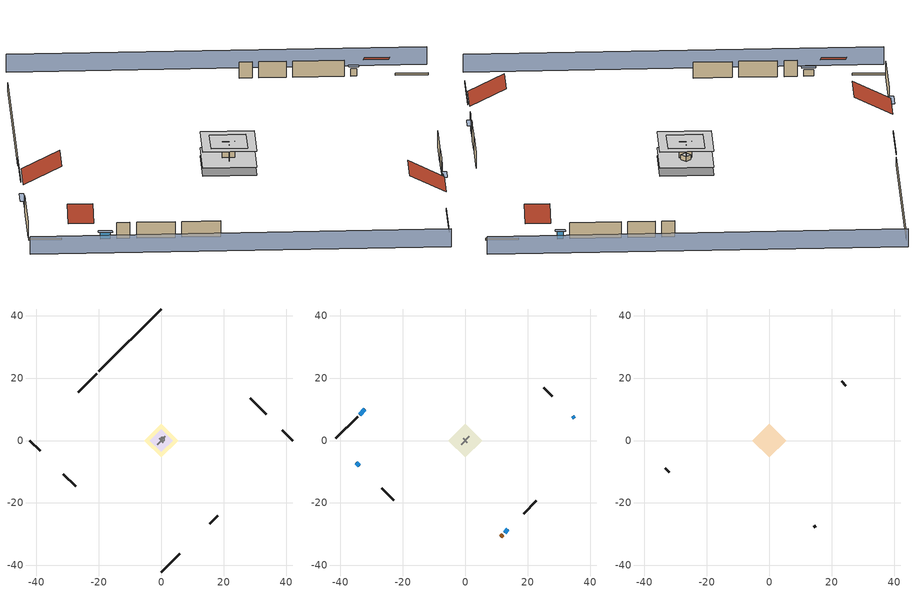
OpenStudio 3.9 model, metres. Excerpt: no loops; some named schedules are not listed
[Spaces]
garage 1
 floor foundation (Slab1 construction): -3.66,0 0,3.66 3.66,0 0,-3.66 z0
 wall outside (Wall1 construction): 33.72,8.42 28.54,13.59 z0.3:2.74
 wall outside (Wall2 construction): 15.48,-26.66 18.06,-24.07 z0.3:2.74
 wall outside (Wall12 construction): -31.34,-10.8 -27.46,-14.68 z0.3:2.74
 wall to conditioned space 1 (Wall5 construction Reversed): 1.29,1.29 -1.29,-1.29 z0.3:2.74
 wall to conditioned space 1 (Wall6 construction Reversed): -0.65,0.65 0.65,-0.65 z0.3:2.74
crawlspace - vented 1
 floor foundation (Slab2 construction): -5.43,0 0,5.43 5.43,0 0,-5.43 z-0.91
 wall outside (RimJoist1 construction): -20.68,21.46 -26.61,15.53 z0.3:0.61
 wall outside (RimJoist2 construction): 42.14,0 38.84,3.3 z0.3:0.61
 wall outside (RimJoist3 construction): 0,-42.14 5.93,-36.21 z0.3:0.61
 wall outside (RimJoist4 construction): -42.14,0 -38.84,-3.3 z0.3:0.61
 wall foundation (FoundationWall1 construction): 0,42.14 -20.02,22.11 z-0.91:0.3
furnace airloop ret air space
 floor adiabatic (AdiabaticConst): 0,0 0,1 1,1 1,0 z0
 wall adiabatic (AdiabaticConst): 0,1 0,0 1,0 1,1 0,1 z0:1
 ceiling adiabatic (AdiabaticConst): 1,0 1,1 0,1 0,0 z1
conditioned space 1
 floor to crawlspace - vented 1 (Floor2 construction): -5.43,0 0,5.43 5.43,0 0,-5.43 z0.3
 wall outside (Wall3 construction): -34.49,7.65 -41.48,0.66 z0.3:2.74
 wall outside (Wall4 construction): 27.89,14.25 25.18,16.96 z0.3:2.74
 wall outside (Wall7 construction): 18.72,-23.42 22.82,-19.31 z0.3:2.74
 wall outside (Wall8 construction): -26.8,-15.33 -22.92,-19.22 z0.3:2.74
 wall outside (AdiabaticWallConstruction): -32.2,9.93 -33.83,8.3 / 12.6,-29.54 13.68,-28.46 z0.3:1.34; 34.97,7.17 34.37,7.76 z0.3:1.4; -34.97,-7.17 -33.97,-8.16 z0.3:1.25
 wall outside (AdiabaticWallConstruction 1): 11.3,-30.84 11.95,-30.19 z0.3:2.34
 window (WindowConstruction): -32.2,9.93 -33.83,8.3 z0.3:1.34
 window (WindowConstruction 1): 34.97,7.17 34.37,7.76 z0.3:1.4
 window (WindowConstruction 2): 12.6,-29.53 13.68,-28.46 z0.3:1.34
 window (WindowConstruction 3): -34.97,-7.17 -33.97,-8.16 z0.3:1.25
 door (Door): 11.3,-30.84 11.94,-30.19 z0.3:2.34
attic - vented 1
 floor to garage 1 (Floor1 construction): -3.66,0 0,3.66 3.66,0 0,-3.66 z2.74
 floor to conditioned space 1 (Floor3 construction Reversed): -5.43,0 0,5.43 5.43,0 0,-5.43 z2.74
 wall outside (Wall9 construction): 24.52,17.61 23.2,18.93 z0.3:2.74
 wall outside (Wall10 construction): -33.32,-8.82 -32,-10.14 z0.3:2.74
 wall outside (Wall11 construction): 14.34,-27.8 14.82,-27.32 z0.3:2.74
 roof outside (Roof1 construction): -31.55,10.59,2.74 -27.72,6.76,5.45 -23.43,11.04,5.45 -27.26,14.87,2.74
 roof outside (Roof2 construction): 35.62,6.51,2.74 33.34,4.22,4.36 35.89,1.67,4.36 38.18,3.95,2.74
 roof outside (Roof3 construction): -35.62,-6.51,2.74 -33.34,-4.22,4.36 -35.89,-1.67,4.36 -38.18,-3.95,2.74
 roof outside (Roof4 construction): 10.64,-31.49,2.74 7.01,-27.87,5.31 2.95,-31.92,5.31 6.58,-35.55,2.74
shading: -45.37,-3.23 -3.23,-45.37 / 45.37,3.23 3.23,45.37 z0:2.74; -34.05,8.09 -31.99,10.15 -32.42,10.58 -34.48,8.52 z1.65; 34.16,7.98 35.18,6.95 35.61,7.39 34.59,8.41 z1.71; 13.89,-28.24 12.39,-29.75 12.82,-30.18 14.33,-28.67 z1.65; -33.76,-8.38 -35.18,-6.95 -35.61,-7.39 -34.19,-8.81 z1.55
[Site]
Portland Intl Arpt_OR: Latitude {deg}=45.59; Longitude {deg}=-122.6; Time Zone {hr}=-8; Elevation {m}=33; Terrain=Suburbs; Keep Site Location Information=Yes
[Site:GroundTemperature:Shallow]
10.2558, 8.96328, 8.85977, 9.47314, 11.9355, 14.3863, 16.5111, 17.8571, 17.9714, 16.8767, 14.8061, 12.4304
[Site:WaterMainsTemperature]
Calculation Method=Schedule; Temperature Schedule=mains temperature schedule
[Building]
Building 1
[Material] Roughness=Rough
Name | Thickness {m} | Conductivity {W/m-K} | Density {kg/m3} | Specific Heat {J/kg-K} | Thermal Absorptance | Solar Absorptance | Visible Absorptance
asphalt or fiberglass shingles | 0.00635 | 0.162714 | 1121.4 | 1465.45 | 0.9 | 0.85 | 0.85
roof rigid ins | 0.00281632 | 0.029427 | 32.04 | 1214.23 | 0.9 | 0.7 | 0.7
osb sheathing 0.5 in. | 0.0127 | 0.115458 | 512.64 | 1214.23 | 0.9 | 0.6 | 0.6
wood siding | 0.0254 | 0.102417 | 544.68 | 1172.36 | 0.9 | 0.85 | 0.85
osb sheathing 0.5 in. 1 | 0.0127 | 0.115458 | 512.64 | 1214.23 | 0.9 | 0.7 | 0.7
wall stud and cavity | 0.1397 | 0.727959 | 139.0536 | 1170.24 | 0.9 | 0.6 | 0.6
wall stud and cavity 1 | 0.1397 | 0.117713 | 139.0536 | 1170.24 | 0.9 | 0.7 | 0.7
gypsum board | 0.0127 | 0.160291 | 801 | 837.4 | 0.9 | 0.6 | 0.6
osb sheathing 0.5 in. 2; osb sheathing 0.5 in. 3 | 0.0127 | 0.115458 | 512.64 | 1214.23
wall stud and cavity 2 | 0.1397 | 0.103501 | 139.0536 | 1170.24 | 0.9 | 0.7 | 0.7
rim joist stud and cavity | 0.0508 | 0.178688 | 50.32683 | 1063.81 | 0.9 | 0.6 | 0.6
ceiling stud and cavity | 0.1397 | 1.39189 | 65.682 | 1177.47 | 0.9 | 0.7 | 0.7
floor stud and cavity | 0.1397 | 0.923637 | 92.3553 | 1139.71 | 0.9 | 0.7 | 0.7
osb sheathing 0.75 in. | 0.01905 | 0.115458 | 512.64 | 1214.23 | 0.9 | 0.7 | 0.7
floor covering | 0.0127 | 0.0433444 | 54.468 | 1339.84 | 0.9 | 0.6 | 0.6
ceiling loosefill ins | 0.254 | 0.0480833 | 16.02 | 1046.75 | 0.9 | 0.7 | 0.7
ceiling stud and cavity 1 | 0.1397 | 0.104117 | 65.682 | 1177.47 | 0.9 | 0.7 | 0.7
concrete 4.0 in. | 0.1016 | 1.803125 | 2242.8 | 837.4 | 0.9 | 0.7 | 0.7
concrete 8.0 in. | 0.2032 | 1.803125 | 2242.8 | 837.4 | 0.9 | 0.7 | 0.7
soil 0.5 in. | 0.0127 | 1.3848 | 1842.3 | 418.7 | 0.9 | 0.7 | 0.7
wood siding 1; wood siding 2 | 0.0254 | 0.102417 | 544.68 | 1172.36
wall rigid ins | 0.512978 | 0.029427 | 32.04 | 1214.23 | 0.9 | 0.7 | 0.7
wall stud and cavity 3 | 0.0889 | 0.380278 | 52.3479 | 1209.89 | 0.9 | 0.7 | 0.7
door material | 0.04445 | 0.0612267 | 512.64 | 1214.23 | 0.9 | 0.7 | 0.7
wall stud and cavity 4 | 0.0889 | 0.391764 | 83.0341 | 1211.67 | 0.9 | 0.7 | 0.7
furniture material conditioned space 1; furniture material garage 1 | 0.1524 | 0.115458 | 640.8 | 1214.23 | 0.9 | 0.6 | 0.6
[Construction]
Roof1 construction; Roof2 construction; Roof3 construction; Roof4 construction: asphalt or fiberglass shingles, roof rigid ins, osb sheathing 0.5 in.
Wall1 construction; Wall2 construction: wood siding, osb sheathing 0.5 in. 1, wall stud and cavity
Wall3 construction; Wall4 construction: wood siding, osb sheathing 0.5 in. 1, wall stud and cavity 1, gypsum board
Wall5 construction Reversed: gypsum board, wall stud and cavity 2, osb sheathing 0.5 in. 2
Wall6 construction Reversed: gypsum board, wall stud and cavity 2, osb sheathing 0.5 in. 3
Wall7 construction; Wall8 construction: wood siding, osb sheathing 0.5 in. 2, wall stud and cavity 1, gypsum board
Wall9 construction; Wall10 construction; Wall11 construction; Wall12 construction: wood siding, osb sheathing 0.5 in. 2, wall stud and cavity
RimJoist1 construction; RimJoist2 construction; RimJoist3 construction; RimJoist4 construction: wood siding, rim joist stud and cavity
Floor1 construction: ceiling stud and cavity
Floor2 construction: floor stud and cavity, osb sheathing 0.75 in., floor covering
Floor3 construction Reversed: gypsum board, ceiling stud and cavity 1, ceiling loosefill ins
Slab1 construction: concrete 4.0 in.
FoundationWall1 construction: concrete 8.0 in.
Slab2 construction: soil 0.5 in.
WindowConstruction; WindowConstruction 1; WindowConstruction 2; WindowConstruction 3: WindowMaterial
AdiabaticWallConstruction: wood siding 1, wall rigid ins, wall stud and cavity 3, gypsum board
Door: door material
AdiabaticWallConstruction 1: wood siding 2, wall rigid ins, wall stud and cavity 3, gypsum board
PartitionWallConstruction: gypsum board, wall stud and cavity 4, gypsum board
furniture construction conditioned space 1: furniture material conditioned space 1
furniture construction garage 1: furniture material garage 1
AdiabaticConst: Adiabatic
[WindowMaterial:SimpleGlazingSystem]
WindowMaterial: U-Factor {W/m2-K}=2.15764; Solar Heat Gain Coefficient=0.44
[Material:NoMass]
Adiabatic: Roughness=Rough; Thermal Resistance {m2-K/W}=176.1
[ThermalZone] Multiplier=1; Use Ideal Air Loads=No
Name | Volume {m3} | Thermostat
conditioned space | 143.623 | conditioned space temperature setpoint
attic - vented | 59.0888
garage | 65.242
crawlspace - vented | 71.8115
furnace airloop ret air zone | 1
[Sizing:Zone] Zone Cooling Design Supply Air Temperature Input Method=SupplyAirTemperature; Zone Cooling Design Supply Air Temperature {C}=14; Zone Cooling Design Supply Air Temperature Difference {deltaC}=11.11; Zone Heating Design Supply Air Temperature Input Method=SupplyAirTemperature; Zone Heating Design Supply Air Temperature {C}=40; Zone Heating Design Supply Air Temperature Difference {deltaC}=11.11; Zone Cooling Design Supply Air Humidity Ratio {kg-H2O/kg-air}=0.0085; Zone Heating Design Supply Air Humidity Ratio {kg-H2O/kg-air}=0.008; Cooling Design Air Flow Method=DesignDay; Heating Design Air Flow Method=DesignDay; Account for Dedicated Outdoor Air System=No; Dedicated Outdoor Air System Control Strategy=NeutralSupplyAir; Dedicated Outdoor Air Low Setpoint Temperature for Design {C}=autosize; Dedicated Outdoor Air High Setpoint Temperature for Design {C}=autosize; Zone Load Sizing Method=Sensible Load Only No Latent Load; Zone Latent Cooling Design Supply Air Humidity Ratio Input Method=HumidityRatioDifference; Zone Cooling Design Supply Air Humidity Ratio Difference {kgWater/kgDryAir}=0.005; Zone Latent Heating Design Supply Air Humidity Ratio Input Method=HumidityRatioDifference; Zone Humidification Design Supply Air Humidity Ratio Difference {kgWater/kgDryAir}=0.005; Sizing Option=Coincident
attic - vented; garage; crawlspace - vented; furnace airloop ret air zone
[Space]
Name | Thermal Zone | Volume {m3}
conditioned space 1 | conditioned space | 143.623
attic - vented 1 | attic - vented | 59.0888
garage 1 | garage | 65.242
crawlspace - vented 1 | crawlspace - vented | 71.8115
furnace airloop ret air space | furnace airloop ret air zone
[ThermostatSetpoint:DualSetpoint]
conditioned space temperature setpoint: Heating Setpoint Temperature Schedule=heating setpoint; Cooling Setpoint Temperature Schedule=cooling setpoint; Temperature Difference Between Cutout And Setpoint {deltaC}=0
[Foundation:Kiva] Wall Depth Below Slab {m}=0.2032
Name | Initial Indoor Air Temperature {C} | Wall Height Above Grade {m}
Foundation Kiva 1 | 13.4258 | 0.1016
Foundation Kiva 2 | 7.86103 | 0.3048
[Foundation:Kiva:Settings]
Soil Conductivity {W/m-K}=1.3848; Soil Density {kg/m3}=1842.3; Soil Specific Heat {J/kg-K}=418.7; Ground Solar Absorptivity=0.9; Ground Thermal Absorptivity=0.9; Ground Surface Roughness {m}=0.03; Far-Field Width {m}=40; Deep-Ground Boundary Condition=ZeroFlux; Deep-Ground Depth {m}=40; Minimum Cell Dimension {m}=0.2; Maximum Cell Growth Coefficient=3; Simulation Timestep=Timestep
[SurfaceProperty:ExposedFoundationPerimeter] Exposed Perimeter Calculation Method=TotalExposedPerimeter
Name | Total Exposed Perimeter {m}
Slab1 | 16.4592
Slab2 | 28.31592
[SurfaceProperty:IncidentSolarMultiplier] Incident Solar Multiplier=1; Incident Solar Multiplier Schedule=trans schedule winter=0.85 summer=0.7
Window1; Window2; Window3; Window4
[InternalMass:Definition] Design Level Calculation Method=SurfaceArea
Name | Construction | Surface Area {m2}
partition wall mass | PartitionWallConstruction | 58.90053
furniture mass conditioned space 1 | furniture construction conditioned space 1 | 23.56021
furniture mass garage 1 | furniture construction garage 1 | 2.67561
[InternalMass] Multiplier=1
Name | Internal Mass Definition | Space or SpaceType
partition wall mass | partition wall mass | conditioned space 1
furniture mass conditioned space 1 | furniture mass conditioned space 1 | conditioned space 1
furniture mass garage 1 | furniture mass garage 1 | garage 1
[EnergyManagementSystem:Sensor]
Name | Output Variable or Output Meter Index Key | Output Variable or Output Meter
water_heater_amb_temp | garage | Zone Mean Air Temperature
water_heater_amb_rh | garage | Zone Air Relative Humidity
water_heater_T_set | water heater setpoint | Schedule Value
out_pb_s |  | Site Outdoor Air Barometric Pressure
out_wt_s |  | Site Outdoor Air Humidity Ratio
site_vw_s |  | Site Wind Speed
cool_season | cooling season schedule | Schedule Value
furnace_airloop_AH_MFR_s | Node 14 | System Node Mass Flow Rate
furnace_airloop_AH_VFR_s | Node 14 | System Node Current Density Volume Flow Rate
furnace_airloop_AH_Tout_s | Node 14 | System Node Temperature
furnace_airloop_AH_Wout_s | Node 14 | System Node Humidity Ratio
furnace_airloop_RA_T_s | Node 17 | System Node Temperature
furnace_airloop_Ra_W_s | Node 17 | System Node Humidity Ratio
furnace_airloop_0_DZ_T_s | crawlspace - vented | Zone Air Temperature
furnace_airloop_0_DZ_W_s | crawlspace - vented | Zone Mean Air Humidity Ratio
natural_vent_s | natural vent schedule | Schedule Value
htg_sp_s; htg_sp_s_1 | heating setpoint | Schedule Value
clg_sp_s; clg_sp_s_1 | cooling setpoint | Schedule Value
htg_load_cond |  | Heating:EnergyTransfer:Zone:CONDITIONED SPACE
clg_load_cond |  | Cooling:EnergyTransfer:Zone:CONDITIONED SPACE
htg_load_duct |  | Heating:EnergyTransfer:Zone:FURNACE AIRLOOP RET AIR ZONE
clg_load_duct |  | Cooling:EnergyTransfer:Zone:FURNACE AIRLOOP RET AIR ZONE
s_conv | Floor2 | Surface Inside Face Convection Heat Gain Energy
s_ig | Floor2 | Surface Inside Face Internal Gains Radiation Heat Gain Energy
s_sol | Floor2 | Surface Inside Face Solar Radiation Heat Gain Energy
s_lgt | Floor2 | Surface Inside Face Lights Radiation Heat Gain Energy
s_surf | Floor2 | Surface Inside Face Net Surface Thermal Radiation Heat Gain Energy
s_conv_1 | Floor3 | Surface Inside Face Convection Heat Gain Energy
s_ig_1 | Floor3 | Surface Inside Face Internal Gains Radiation Heat Gain Energy
s_sol_1 | Floor3 | Surface Inside Face Solar Radiation Heat Gain Energy
s_lgt_1 | Floor3 | Surface Inside Face Lights Radiation Heat Gain Energy
s_surf_1 | Floor3 | Surface Inside Face Net Surface Thermal Radiation Heat Gain Energy
ss_sol | Door1 | Surface Inside Face Solar Radiation Heat Gain Energy
ss_lgt | Door1 | Surface Inside Face Lights Radiation Heat Gain Energy
ss_conv | Door1 | Surface Inside Face Convection Heat Gain Energy
ss_ig | Door1 | Surface Inside Face Internal Gains Radiation Heat Gain Energy
ss_surf | Door1 | Surface Inside Face Net Surface Thermal Radiation Heat Gain Energy
ss_conv_1 | Window1 | Surface Inside Face Convection Heat Gain Energy
ss_ig_1 | Window1 | Surface Inside Face Internal Gains Radiation Heat Gain Energy
ss_surf_1 | Window1 | Surface Inside Face Net Surface Thermal Radiation Heat Gain Energy
ss_trans_in | Window1 | Surface Window Transmitted Solar Radiation Rate
ss_back_out | Window1 | Surface Window Shortwave from Zone Back Out Window Heat Transfer Rate
ss_trans_out | Window1 | Surface Inside Face Initial Transmitted Diffuse Transmitted Out Window Solar Radiation Rate
ss_conv_2 | Window2 | Surface Inside Face Convection Heat Gain Energy
ss_ig_2 | Window2 | Surface Inside Face Internal Gains Radiation Heat Gain Energy
ss_surf_2 | Window2 | Surface Inside Face Net Surface Thermal Radiation Heat Gain Energy
ss_trans_in_1 | Window2 | Surface Window Transmitted Solar Radiation Rate
ss_back_out_1 | Window2 | Surface Window Shortwave from Zone Back Out Window Heat Transfer Rate
ss_trans_out_1 | Window2 | Surface Inside Face Initial Transmitted Diffuse Transmitted Out Window Solar Radiation Rate
ss_conv_3 | Window3 | Surface Inside Face Convection Heat Gain Energy
ss_ig_3 | Window3 | Surface Inside Face Internal Gains Radiation Heat Gain Energy
ss_surf_3 | Window3 | Surface Inside Face Net Surface Thermal Radiation Heat Gain Energy
ss_trans_in_2 | Window3 | Surface Window Transmitted Solar Radiation Rate
ss_back_out_2 | Window3 | Surface Window Shortwave from Zone Back Out Window Heat Transfer Rate
ss_trans_out_2 | Window3 | Surface Inside Face Initial Transmitted Diffuse Transmitted Out Window Solar Radiation Rate
ss_conv_4 | Window4 | Surface Inside Face Convection Heat Gain Energy
ss_ig_4 | Window4 | Surface Inside Face Internal Gains Radiation Heat Gain Energy
ss_surf_4 | Window4 | Surface Inside Face Net Surface Thermal Radiation Heat Gain Energy
ss_trans_in_3 | Window4 | Surface Window Transmitted Solar Radiation Rate
ss_back_out_3 | Window4 | Surface Window Shortwave from Zone Back Out Window Heat Transfer Rate
ss_trans_out_3 | Window4 | Surface Inside Face Initial Transmitted Diffuse Transmitted Out Window Solar Radiation Rate
s_conv_2 | Wall3 | Surface Inside Face Convection Heat Gain Energy
s_ig_2 | Wall3 | Surface Inside Face Internal Gains Radiation Heat Gain Energy
s_sol_2 | Wall3 | Surface Inside Face Solar Radiation Heat Gain Energy
s_lgt_2 | Wall3 | Surface Inside Face Lights Radiation Heat Gain Energy
s_surf_2 | Wall3 | Surface Inside Face Net Surface Thermal Radiation Heat Gain Energy
s_conv_3 | Wall4 | Surface Inside Face Convection Heat Gain Energy
s_ig_3 | Wall4 | Surface Inside Face Internal Gains Radiation Heat Gain Energy
s_sol_3 | Wall4 | Surface Inside Face Solar Radiation Heat Gain Energy
s_lgt_3 | Wall4 | Surface Inside Face Lights Radiation Heat Gain Energy
s_surf_3 | Wall4 | Surface Inside Face Net Surface Thermal Radiation Heat Gain Energy
s_conv_4 | Wall5 | Surface Inside Face Convection Heat Gain Energy
s_ig_4 | Wall5 | Surface Inside Face Internal Gains Radiation Heat Gain Energy
s_sol_4 | Wall5 | Surface Inside Face Solar Radiation Heat Gain Energy
s_lgt_4 | Wall5 | Surface Inside Face Lights Radiation Heat Gain Energy
s_surf_4 | Wall5 | Surface Inside Face Net Surface Thermal Radiation Heat Gain Energy
s_conv_5 | Wall6 | Surface Inside Face Convection Heat Gain Energy
s_ig_5 | Wall6 | Surface Inside Face Internal Gains Radiation Heat Gain Energy
s_sol_5 | Wall6 | Surface Inside Face Solar Radiation Heat Gain Energy
s_lgt_5 | Wall6 | Surface Inside Face Lights Radiation Heat Gain Energy
s_surf_5 | Wall6 | Surface Inside Face Net Surface Thermal Radiation Heat Gain Energy
s_conv_6 | Wall7 | Surface Inside Face Convection Heat Gain Energy
s_ig_6 | Wall7 | Surface Inside Face Internal Gains Radiation Heat Gain Energy
s_sol_6 | Wall7 | Surface Inside Face Solar Radiation Heat Gain Energy
s_lgt_6 | Wall7 | Surface Inside Face Lights Radiation Heat Gain Energy
s_surf_6 | Wall7 | Surface Inside Face Net Surface Thermal Radiation Heat Gain Energy
s_conv_7 | Wall8 | Surface Inside Face Convection Heat Gain Energy
s_ig_7 | Wall8 | Surface Inside Face Internal Gains Radiation Heat Gain Energy
s_sol_7 | Wall8 | Surface Inside Face Solar Radiation Heat Gain Energy
s_lgt_7 | Wall8 | Surface Inside Face Lights Radiation Heat Gain Energy
s_surf_7 | Wall8 | Surface Inside Face Net Surface Thermal Radiation Heat Gain Energy
im_conv | furniture mass conditioned space 1 | Surface Inside Face Convection Heat Gain Energy
im_ig | furniture mass conditioned space 1 | Surface Inside Face Internal Gains Radiation Heat Gain Energy
im_sol | furniture mass conditioned space 1 | Surface Inside Face Solar Radiation Heat Gain Energy
im_lgt | furniture mass conditioned space 1 | Surface Inside Face Lights Radiation Heat Gain Energy
im_surf | furniture mass conditioned space 1 | Surface Inside Face Net Surface Thermal Radiation Heat Gain Energy
im_conv_1 | partition wall mass | Surface Inside Face Convection Heat Gain Energy
im_ig_1 | partition wall mass | Surface Inside Face Internal Gains Radiation Heat Gain Energy
im_sol_1 | partition wall mass | Surface Inside Face Solar Radiation Heat Gain Energy
im_lgt_1 | partition wall mass | Surface Inside Face Lights Radiation Heat Gain Energy
im_surf_1 | partition wall mass | Surface Inside Face Net Surface Thermal Radiation Heat Gain Energy
airflow_gain | infil flow | Infiltration Sensible Heat Gain Energy
airflow_loss | infil flow | Infiltration Sensible Heat Loss Energy
airflow_gain_1 | natural vent flow | Infiltration Sensible Heat Gain Energy
airflow_loss_1 | natural vent flow | Infiltration Sensible Heat Loss Energy
airflow_gain_2 | whole house fan flow | Infiltration Sensible Heat Gain Energy
airflow_loss_2 | whole house fan flow | Infiltration Sensible Heat Loss Energy
mv_conv | mech vent house fan | Electric Equipment Convective Heating Energy
mv_rad | mech vent house fan | Electric Equipment Radiant Heating Energy
mv_conv_1 | mech vent house fan cfis | Electric Equipment Convective Heating Energy
mv_rad_1 | mech vent house fan cfis | Electric Equipment Radiant Heating Energy
mv_conv_2 | mech vent house fan latent load | Other Equipment Convective Heating Energy
mv_rad_2 | mech vent house fan latent load | Other Equipment Radiant Heating Energy
mv_conv_3 | mech vent house fan sensible load | Other Equipment Convective Heating Energy
mv_rad_3 | mech vent house fan sensible load | Other Equipment Radiant Heating Energy
ducts_conv | furnace airloop_0 RetCondToRP | Other Equipment Convective Heating Energy
ducts_rad | furnace airloop_0 RetCondToRP | Other Equipment Radiant Heating Energy
ducts_conv_1 | furnace airloop_0 RetLatLkToRP | Other Equipment Convective Heating Energy
ducts_rad_1 | furnace airloop_0 RetLatLkToRP | Other Equipment Radiant Heating Energy
ducts_conv_2 | furnace airloop_0 RetSensLkToRP | Other Equipment Convective Heating Energy
ducts_rad_2 | furnace airloop_0 RetSensLkToRP | Other Equipment Radiant Heating Energy
ducts_conv_3 | furnace airloop_0 SupCondToLv | Other Equipment Convective Heating Energy
ducts_rad_3 | furnace airloop_0 SupCondToLv | Other Equipment Radiant Heating Energy
ducts_conv_4 | furnace airloop_0 SupLatLkToCond | Other Equipment Convective Heating Energy
ducts_rad_4 | furnace airloop_0 SupLatLkToCond | Other Equipment Radiant Heating Energy
ducts_conv_5 | furnace airloop_0 SupSensLkToCond | Other Equipment Convective Heating Energy
ducts_rad_5 | furnace airloop_0 SupSensLkToCond | Other Equipment Radiant Heating Energy
ig_ee_conv | clothes dryer | Electric Equipment Convective Heating Energy
ig_ee_rad | clothes dryer | Electric Equipment Radiant Heating Energy
ig_ee_conv_1 | clothes washer | Electric Equipment Convective Heating Energy
ig_ee_rad_1 | clothes washer | Electric Equipment Radiant Heating Energy
ig_ee_conv_2 | cooking range | Electric Equipment Convective Heating Energy
ig_ee_rad_2 | cooking range | Electric Equipment Radiant Heating Energy
ig_ee_conv_3 | dishwasher | Electric Equipment Convective Heating Energy
ig_ee_rad_3 | dishwasher | Electric Equipment Radiant Heating Energy
ig_ee_conv_4 | fridge | Electric Equipment Convective Heating Energy
ig_ee_rad_4 | fridge | Electric Equipment Radiant Heating Energy
ig_ee_conv_5 | whole house fan | Electric Equipment Convective Heating Energy
ig_ee_rad_5 | whole house fan | Electric Equipment Radiant Heating Energy
ig_oe_conv | clothes dryer 1 | Other Equipment Convective Heating Energy
ig_oe_rad | clothes dryer 1 | Other Equipment Radiant Heating Energy
ig_oe_conv_1 | cooking range 1 | Other Equipment Convective Heating Energy
ig_oe_rad_1 | cooking range 1 | Other Equipment Radiant Heating Energy
ig_oe_conv_2 | general water use latent | Other Equipment Convective Heating Energy
ig_oe_rad_2 | general water use latent | Other Equipment Radiant Heating Energy
ig_oe_conv_3 | general water use sensible | Other Equipment Convective Heating Energy
ig_oe_rad_3 | general water use sensible | Other Equipment Radiant Heating Energy
[EnergyManagementSystem:Program]
room_ac_supply_fan_disaggregate_program: Set room_ac_supply_fan_clg = 0; If room_ac_clg_coil_s > 0; Set room_ac_supply_fan_clg = room_ac_supply_fan_s; EndIf
furnace_supply_fan_disaggregate_program: Set furnace_supply_fan_primary_htg = 0; If furnace_htg_coil_s > 0; Set furnace_supply_fan_primary_htg = furnace_supply_fan_s; EndIf
water_heater_InletAir: Set water_heater_Tamb_act = water_heater_amb_temp; Set water_heater_RHamb_act = 0; Set water_heater_RHamb_act = water_heater_RHamb_act + (water_heater_amb_rh / 100) / 1; Set water_heater_sens_act = (0 - water_heater_sens_cool - (water_heater_tl + water_heater_fan_pwr)) / 1; Set water_heater_lat_act = (0 - water_heater_lat_cool) / 1
water_heater_Control: Set water_heater_HPWHSchedOverride = water_heater_T_set; If (water_heater_amb_temp<5.56) || (water_heater_amb_temp>48.89); Set water_heater_UESchedOverride = water_heater_T_set; Set water_heater_LESchedOverride = water_heater_T_set; Else; Set water_heater_UESchedOverride = water_heater_T_set - 9.0; Set water_heater_LESchedOverride = 0; EndIf
water_heater_hpwh_EC_adj: If WarmupFlag == 0; Set dhw_e_cons = water_heater_tank_energy + water_heater_tank_on_cycle_parasitic + water_heater_tank_off_cycle_parasitic + water_heater_coil_energy + water_heater_fan_energy; Set water_heater_hpwh_ec_adj_act = 0.0 * dhw_e_cons / 1; EndIf
fridge_schedule_program: Set Tin = fridge_tin_s*(9.0/5.0)+32.0; Set fridge_schedule_act = 0; If (Hour == 0); Set fridge_schedule_act = (-0.487+0.019*Tin); ElseIf (Hour == 1); Set fridge_schedule_act = (-0.34+0.016*Tin); ElseIf (Hour == 2); Set fridge_schedule_act = (-0.37+0.017*Tin); ElseIf (Hour == 3); Set fridge_schedule_act = (-0.361+0.016*Tin); ElseIf (Hour == 4); Set fridge_schedule_act = (-0.515+0.018*Tin); ElseIf (Hour == 5); Set fridge_schedule_act = (-0.684+0.021*Tin); ElseIf (Hour == 6); Set fridge_schedule_act = (-0.471+0.019*Tin); ElseIf (Hour == 7); Set fridge_schedule_act = (-0.159+0.015*Tin); ElseIf (Hour == 8); Set fridge_schedule_act = (-0.079+0.015*Tin); ElseIf (Hour == 9); Set fridge_schedule_act = (-0.417+0.019*Tin); ElseIf (Hour == 10); Set fridge_schedule_act = (-0.411+0.018*Tin); ElseIf (Hour == 11); Set fridge_schedule_act = (-0.386+0.018*Tin); ElseIf (Hour == 12); Set fridge_schedule_act = (-0.24+0.016*Tin); ElseIf (Hour == 13); Set fridge_schedule_act = (-0.314+0.017*Tin); ElseIf (Hour == 14); Set fridge_schedule_act = (-0.16+0.015*Tin); ElseIf (Hour == 15); Set fridge_schedule_act = (-0.121+0.015*Tin); ElseIf (Hour == 16); Set fridge_schedule_act = (-0.469+0.02*Tin); ElseIf (Hour == 17); Set fridge_schedule_act = (-0.412+0.02*Tin); ElseIf (Hour == 18); Set fridge_schedule_act = (-0.091+0.017*Tin); ElseIf (Hour == 19); Set fridge_schedule_act = (0.077+0.014*Tin); ElseIf (Hour == 20); Set fridge_schedule_act = (-0.118+0.016*Tin); ElseIf (Hour == 21); Set fridge_schedule_act = (-0.247+0.017*Tin); ElseIf (Hour == 22); Set fridge_schedule_act = (-0.445+0.019*Tin); ElseIf (Hour == 23); Set fridge_schedule_act = (-0.544+0.02*Tin); EndIf
furnace_airloop_0_duct_program: Set furnace_airloop_AH_MFR = furnace_airloop_AH_MFR_s; Set furnace_airloop_Fan_RTF = 0; Set furnace_airloop_Fan_RTF = furnace_airloop_Fan_RTF + furnace_airloop_Fan_RTF_s; Set furnace_airloop_AH_VFR = furnace_airloop_AH_VFR_s; Set furnace_airloop_AH_Tout = furnace_airloop_AH_Tout_s; Set furnace_airloop_AH_Wout = furnace_airloop_AH_Wout_s; Set furnace_airloop_RA_T = furnace_airloop_RA_T_s; Set furnace_airloop_Ra_W = furnace_airloop_Ra_W_s; Set furnace_airloop_0_DZ_T = furnace_airloop_0_DZ_T_s; Set furnace_airloop_0_DZ_W = furnace_airloop_0_DZ_W_s; Run furnace_airloop_0_duct_subroutine; Set furnace_airloop_0_SupSensLkToCond_act = furnace_airloop_0_SupSensLkToCond; Set furnace_airloop_0_SupLatLkToCond_act = furnace_airloop_0_SupLatLkToCond; Set furnace_airloop_0_SupCondToLv_act = furnace_airloop_0_SupCondToLv; Set furnace_airloop_0_RetSensLkToRP_act = furnace_airloop_0_RetSensLkToRP; Set furnace_airloop_0_RetLatLkToRP_act = furnace_airloop_0_RetLatLkToRP; Set furnace_airloop_0_RetCondToRP_act = furnace_airloop_0_RetCondToRP; Set furnace_airloop_0_RetCondToDZ_act = furnace_airloop_0_RetCondToDZ; Set furnace_airloop_0_SupCondToDZ_act = furnace_airloop_0_SupCondToDZ; Set furnace_airloop_0_SupSensLkToDZ_act = furnace_airloop_0_SupSensLkToDZ; Set furnace_airloop_0_SupLatLkToDZ_act = furnace_airloop_0_SupLatLkToDZ; Set furnace_airloop_0_ZoneMixDZToCond_mix_act = furnace_airloop_0_ZoneMixDZToCond; Set furnace_airloop_0_ZoneMixCondToDZ_mix_act = furnace_airloop_0_ZoneMixCondToDZ
natural_vent_program: Set Tin = tin_s; Set Tout = tout_s; Set Wout = out_wt_s; Set Pbar = out_pb_s; Set Phiout = (@RhFnTdbWPb Tout Wout Pbar); Set MaxHR = 0.0115; Set Tnvsp = (htg_sp_s + clg_sp_s) / 2; Set NVavail = natural_vent_s; Set ClgSsnAvail = cool_season; Set Qnv = 0; Set Qwhf = 0; Set whole_house_fan_mix_act = 0; Set whole_house_fan_act = 0; If ((Wout < MaxHR) && (Tin > Tout) && (Tin > Tnvsp) && (ClgSsnAvail > 0)); Set WHF_Flow = 0; Set Adj = (Tin-Tnvsp)/(Tin-Tout); Set Adj = (@Min Adj 1); Set Adj = (@Max Adj 0); If (WHF_Flow > 0); Set Qwhf = WHF_Flow*Adj; Set whole_house_fan_mix_act = WHF_Flow*Adj; Set WHF_W = 0; Set whole_house_fan_act = WHF_W*Adj; ElseIf (NVavail > 0); Set NVArea = 0; Set Cs = 8.968567957270247e-05; Set Cw = 6.531778328561744e-05; Set Tdiff = Tin-Tout; Set dT = (@Abs Tdiff); Set Vwind = site_vw_s; Set SGNV = NVArea*Adj*((((Cs*dT)+(Cw*(Vwind^2)))^0.5)/1000); Set MaxNV = 0.7979058106368002; Set Qnv = (@Min SGNV MaxNV); EndIf; EndIf; Set natural_vent_flow_act = Qnv; Set whole_house_fan_flow_act = Qwhf; Set natural_vent_program_Qnv = Qnv; Set natural_vent_program_Qwhf = Qwhf
crawlspace_vented_1_duct_leakage_imbalance_infil_program: Set Qducts = 0; Set Qducts = Qducts - furnace_airloop_0_DuctImbalLkSupFanEquivDZ; Set Qducts = Qducts + furnace_airloop_0_DuctImbalLkExhFanEquivDZ; Set crawlspace_vented_1_duct_leakage_imbalance_infil_flow_act = (@Abs(Qducts))
infil_program: Set p_m = 0.14; Set p_s = 0.22; Set s_m = 270; Set s_s = 370; Set z_m = 9.99744; Set z_s = 2.4384; Set f_t = (((s_m/z_m)^p_m)*((z_s/s_s)^p_s)); Set Tdiff = tin_s-tout_s; Set dT = @Abs Tdiff; Set c = 0.0466; Set Cs = 0.0556; Set Cw = 0.1017; Set n = 0.65; Set sft = (f_t*0.5); Set temp1 = ((c*Cw)*((sft*site_vw_s)^(2*n)))^2; Set Qinf = (((c*Cs*(dT^n))^2)+temp1)^0.5; Set Qinf = (@Max Qinf 0); Set mech_vent_house_fan_sensible_load_act = 0.0; Set mech_vent_house_fan_latent_load_act = 0.0; Set OASupInPb = out_pb_s; Set OASupInTemp = tout_s; Set OASupInW = out_wt_s; Set OASupRho = (@RhoAirFnPbTdbW OASupInPb OASupInTemp OASupInW); Set OASupCp = (@CpAirFnW OASupInW); Set OASupInEnth = (@HFnTdbW OASupInTemp OASupInW); Set ZoneTemp = tin_s; Set ZoneW = win_s; Set ZoneCp = (@CpAirFnW ZoneW); Set ZoneAirEnth = (@HFnTdbW ZoneTemp ZoneW); Set mech_vent_house_fan_cfis_act = 0.0; Set QWHV_cfis_sup = 0.0; Set QWHV_cfis_suppl_sup = 0.0; Set QWHV_cfis_suppl_exh = 0.0; Set Qrange = 0; Set Qbath = 0; Set Qdryer = 0; Set QWHV_sup = 0.0; Set QWHV_exh = 0.0; Set Qsupply = QWHV_sup + QWHV_cfis_sup + QWHV_cfis_suppl_sup; Set Qexhaust = Qrange + Qbath + Qdryer + QWHV_exh + QWHV_cfis_suppl_exh; Set Qfan = (@Max Qexhaust Qsupply); Set Qducts = 0; Set Qducts = Qducts - furnace_airloop_0_DuctImbalLkSupFanEquivCond; Set Qducts = Qducts + furnace_airloop_0_DuctImbalLkExhFanEquivCond; If Qducts < 0; Set Qsupply = Qsupply - Qducts; Else; Set Qexhaust = Qexhaust + Qducts; EndIf; Set Qfan_with_ducts = (@Max Qexhaust Qsupply); Set Qimb = (@Abs (Qsupply - Qexhaust)); If Qinf + Qimb > 0; Set Qtot = Qfan_with_ducts + (Qinf^2) / (Qinf + Qimb); Else; Set Qtot = Qfan_with_ducts; EndIf; Set Qinf_adj = Qtot - Qfan; Set infil_flow_act = Qinf_adj; Set infil_program_Qinf = Qinf_adj; Set infil_program_Qfan = Qfan; Set Qload = Qfan; Set Effectiveness_Sens = 0.0; Set Effectiveness_Lat = 0.0; Set Fan_MFR = Qload * OASupRho; Set ZoneInEnth = OASupInEnth; Set ZoneInTemp = OASupInTemp; Set FanTotalToCond = Fan_MFR * (ZoneInEnth - ZoneAirEnth); Set FanSensToCond = Fan_MFR * ZoneCp * (ZoneInTemp - ZoneTemp); Set FanLatToCond = FanTotalToCond - FanSensToCond; Set mech_vent_house_fan_sensible_load_act = mech_vent_house_fan_sensible_load_act + FanSensToCond; Set mech_vent_house_fan_latent_load_act = mech_vent_house_fan_latent_load_act + FanLatToCond
[EnergyManagementSystem:Actuator]
Name | Actuated Component | Actuated Component Type | Actuated Component Control Type | Zone or Space
water_heater_sens_act | water heater sens | OtherEquipment | Power Level | garage 1
water_heater_lat_act | water heater lat | OtherEquipment | Power Level | garage 1
water_heater_hpwh_ec_adj_act | water heater energy adjustment1 | OtherEquipment | Power Level | garage 1
furnace_airloop_0_SupSensLkToCond_act | furnace airloop_0 SupSensLkToCond | OtherEquipment | Power Level | conditioned space 1
furnace_airloop_0_SupLatLkToCond_act | furnace airloop_0 SupLatLkToCond | OtherEquipment | Power Level | conditioned space 1
furnace_airloop_0_SupCondToLv_act | furnace airloop_0 SupCondToLv | OtherEquipment | Power Level | conditioned space 1
furnace_airloop_0_RetCondToRP_act | furnace airloop_0 RetCondToRP | OtherEquipment | Power Level | furnace airloop ret air space
furnace_airloop_0_RetSensLkToRP_act | furnace airloop_0 RetSensLkToRP | OtherEquipment | Power Level | furnace airloop ret air space
furnace_airloop_0_RetLatLkToRP_act | furnace airloop_0 RetLatLkToRP | OtherEquipment | Power Level | furnace airloop ret air space
furnace_airloop_0_SupCondToDZ_act | furnace airloop_0 SupCondToDZ | OtherEquipment | Power Level | crawlspace - vented 1
furnace_airloop_0_RetCondToDZ_act | furnace airloop_0 RetCondToDZ | OtherEquipment | Power Level | crawlspace - vented 1
furnace_airloop_0_SupSensLkToDZ_act | furnace airloop_0 SupSensLkToDZ | OtherEquipment | Power Level | crawlspace - vented 1
furnace_airloop_0_SupLatLkToDZ_act | furnace airloop_0 SupLatLkToDZ | OtherEquipment | Power Level | crawlspace - vented 1
whole_house_fan_act | whole house fan | ElectricEquipment | Electricity Rate | conditioned space 1
mech_vent_house_fan_cfis_act | mech vent house fan cfis | ElectricEquipment | Electricity Rate | conditioned space 1
mech_vent_house_fan_sensible_load_act | mech vent house fan sensible load | OtherEquipment | Power Level | conditioned space 1
mech_vent_house_fan_latent_load_act | mech vent house fan latent load | OtherEquipment | Power Level | conditioned space 1
[OtherEquipment:Definition] Design Level Calculation Method=EquipmentLevel
Name | Design Level {W} | Fraction Latent | Fraction Radiant | Fraction Lost
water heater sens; furnace airloop_0 SupSensLkToCond; furnace airloop_0 SupCondToLv; furnace airloop_0 RetCondToRP; furnace airloop_0 RetSensLkToRP; furnace airloop_0 SupCondToDZ; furnace airloop_0 RetCondToDZ; furnace airloop_0 SupSensLkToDZ; mech vent house fan sensible load | 0 | 0 | 0 | 0
water heater lat; general water use latent; furnace airloop_0 SupLatLkToCond; furnace airloop_0 RetLatLkToRP; furnace airloop_0 SupLatLkToDZ; mech vent house fan latent load | 0 | 1 | 0 | 0
water heater energy adjustment1 | 0.01 | 0 | 0 | 1
clothes dryer 2; cooking range 2 | 0 | 0 | 0 | 1
general water use sensible | 0 | 0 | 0.6 | 0
[OtherEquipment]
Name | Other Equipment Definition | Space or SpaceType | Schedule | Fuel Type
water heater sens | water heater sens | garage 1 | Always On Discrete
water heater lat | water heater lat | garage 1 | Always On Discrete
water heater energy adjustment1 | water heater energy adjustment1 | garage 1 | Always On Discrete | Electricity
clothes dryer 1 | clothes dryer 2 | conditioned space 1 | clothes dryer schedule | Electricity
cooking range 1 | cooking range 2 | conditioned space 1 | cooking range schedule | Electricity
general water use sensible | general water use sensible | conditioned space 1 | general water use schedule
general water use latent | general water use latent | conditioned space 1 | general water use schedule
furnace airloop_0 SupSensLkToCond | furnace airloop_0 SupSensLkToCond | conditioned space 1 | Always On Discrete
furnace airloop_0 SupLatLkToCond | furnace airloop_0 SupLatLkToCond | conditioned space 1 | Always On Discrete
furnace airloop_0 SupCondToLv | furnace airloop_0 SupCondToLv | conditioned space 1 | Always On Discrete
furnace airloop_0 RetCondToRP | furnace airloop_0 RetCondToRP | furnace airloop ret air space | Always On Discrete
furnace airloop_0 RetSensLkToRP | furnace airloop_0 RetSensLkToRP | furnace airloop ret air space | Always On Discrete
furnace airloop_0 RetLatLkToRP | furnace airloop_0 RetLatLkToRP | furnace airloop ret air space | Always On Discrete
furnace airloop_0 SupCondToDZ | furnace airloop_0 SupCondToDZ | crawlspace - vented 1 | Always On Discrete
furnace airloop_0 RetCondToDZ | furnace airloop_0 RetCondToDZ | crawlspace - vented 1 | Always On Discrete
furnace airloop_0 SupSensLkToDZ | furnace airloop_0 SupSensLkToDZ | crawlspace - vented 1 | Always On Discrete
furnace airloop_0 SupLatLkToDZ | furnace airloop_0 SupLatLkToDZ | crawlspace - vented 1 | Always On Discrete
mech vent house fan sensible load | mech vent house fan sensible load | conditioned space 1 | Always On Discrete
mech vent house fan latent load | mech vent house fan latent load | conditioned space 1 | Always On Discrete
[ElectricEquipment:Definition] Design Level Calculation Method=EquipmentLevel; Fraction Latent=0
Name | Design Level {W} | Fraction Radiant | Fraction Lost
clothes washer; clothes dryer; dishwasher; cooking range; whole house fan; mech vent house fan | 0 | 0 | 1
fridge | 49.4292 | 0.6 | 0
freezer | 194.914 | 0.6 | 0
mech vent house fan cfis | 0 | 0 | 0
[ElectricEquipment]
Name | Electric Equipment Definition | Space or SpaceType | Schedule
clothes washer | clothes washer | conditioned space 1 | clothes washer schedule
clothes dryer | clothes dryer | conditioned space 1 | clothes dryer schedule
dishwasher | dishwasher | conditioned space 1 | dishwasher schedule
fridge | fridge | conditioned space 1 | fridge schedule
freezer | freezer | garage 1 | freezer schedule
cooking range | cooking range | conditioned space 1 | cooking range schedule
whole house fan | whole house fan | conditioned space 1 | Always On Discrete
mech vent house fan | mech vent house fan | conditioned space 1 | mech vent house fan schedule
mech vent house fan cfis | mech vent house fan cfis | conditioned space 1 | mech vent house fan cfis schedule
[WaterUse:Equipment:Definition] Peak Flow Rate {m3/s}=0
clothes washer; dishwasher
[ZoneMixing] Schedule=Always On Continuous; Design Flow Rate Calculation Method=Flow/Zone; Design Flow Rate {m3/s}=0
Name | Zone or Space | Source Zone or Space
furnace airloop_0 ZoneMixDZToCond mix | conditioned space | crawlspace - vented
furnace airloop_0 ZoneMixCondToDZ mix | crawlspace - vented | conditioned space
whole house fan mix | attic - vented | conditioned space
[SpaceInfiltration:DesignFlowRate] Schedule=Always On Discrete
Name | Space or SpaceType | Design Flow Rate Calculation Method | Design Flow Rate {m3/s} | Air Changes per Hour {1/hr} | Constant Term Coefficient | Temperature Term Coefficient | Velocity Term Coefficient | Velocity Squared Term Coefficient
natural vent flow; whole house fan flow; infil flow | conditioned space 1 | Flow/Space | 0
infil crawlspace - vented 1 | crawlspace - vented 1 | AirChanges/Hour |  | 2.6013 | 1 | 0 | 0 | 0
crawlspace_vented 1 duct leakage imbalance infil flow | crawlspace - vented 1 | Flow/Space | 0
[SpaceInfiltration:EffectiveLeakageArea] Schedule=Always On Discrete
Name | Space or SpaceType | Effective Air Leakage Area {cm2} | Stack Coefficient | Wind Coefficient
infil garage 1 | garage 1 | 203.878 | 0.000129147 | 4.64657e-05
infil attic - vented 1 | attic - vented 1 | 2854.93 | 0.000143909 | 3.43339e-05
[Schedule:Ruleset]
Name | Default Day Schedule
heating setpoint | heating setpoint default day
cooling setpoint | cooling setpoint default day
trans schedule winter=0.85 summer=0.7 | trans schedule winter=0.85 summer=0.7 default day
clothes washer schedule | clothes washer schedule default day
clothes dryer schedule | clothes dryer schedule default day
dishwasher schedule | dishwasher schedule default day
freezer schedule | freezer schedule default day
cooking range schedule | cooking range schedule default day
general water use schedule | general water use schedule default day
[Schedule:Day]
heating setpoint default day; cooling setpoint default day; trans schedule winter=0.85 summer=0.7 default day; clothes washer schedule default day; clothes washer schedule day 1; clothes dryer schedule default day; clothes dryer schedule day 1; dishwasher schedule default day; dishwasher schedule day 1; freezer schedule default day; cooking range schedule default day; cooking range schedule day 1; general water use schedule default day; general water use schedule day 1: 24, 0, 0
heating setpoint day: 3, 0, 12.7778, 12, 0, 9.44444, 24, 0, 12.7778
cooling setpoint day: 6, 0, 15.5556, 21, 0, 16.6667, 24, 0, 15.5556
trans schedule winter=0.85 summer=0.7 day; trans schedule winter=0.85 summer=0.7 day 2: 24, 0, 0.85
trans schedule winter=0.85 summer=0.7 day 1: 24, 0, 0.7
clothes washer schedule day: 1, 0, 0.104651, 2, 0, 0.0813953, 4, 0, 0.0465116, 5, 0, 0.0813953, 6, 0, 0.127907, 7, 0, 0.255814, 8, 0, 0.569767, 9, 0, 0.848837, 10, 0, 1, 11, 0, 0.976744, 12, 0, 0.872093, 13, 0, 0.77907, 14, 0, 0.697674, 15, 0, 0.569767, 16, 0, 0.593023, 17, 0, 0.581395, 21, 0, 0.569767, 22, 0, 0.546512, 23, 0, 0.372093, 24, 0, 0.197674
clothes dryer schedule day: 1, 0, 0.123457, 2, 0, 0.0740741, 3, 0, 0.0493827, 4, 0, 0.0246914, 5, 0, 0.0493827, 6, 0, 0.0740741, 7, 0, 0.197531, 8, 0, 0.395062, 9, 0, 0.592593, 10, 0, 0.839506, 11, 0, 0.962963, 12, 0, 1, 13, 0, 0.91358, 14, 0, 0.82716, 15, 0, 0.716049, 16, 0, 0.753086, 17, 0, 0.679012, 18, 0, 0.666667, 20, 0, 0.62963, 21, 0, 0.641975, 22, 0, 0.666667, 23, 0, 0.54321, 24, 0, 0.296296
dishwasher schedule day: 1, 0, 0.135135, 2, 0, 0.0630631, 3, 0, 0.045045, 5, 0, 0.027027, 6, 0, 0.0900901, 7, 0, 0.18018, 8, 0, 0.279279, 9, 0, 0.522523, 10, 0, 0.585586, 11, 0, 0.504505, 12, 0, 0.432432, 13, 0, 0.378378, 14, 0, 0.414414, 15, 0, 0.324324, 17, 0, 0.342342, 18, 0, 0.441441, 19, 0, 0.783784, 20, 0, 1, 21, 0, 0.810811, 22, 0, 0.603604, 23, 0, 0.396396, 24, 0, 0.279279
freezer schedule day; freezer schedule day 6: 1, 0, 0.610949, 2, 0, 0.595675, 3, 0, 0.580401, 4, 0, 0.565128, 6, 0, 0.549854, 7, 0, 0.580401, 8, 0, 0.610949, 10, 0, 0.626223, 12, 0, 0.610949, 15, 0, 0.641496, 16, 0, 0.626223, 17, 0, 0.672044, 18, 0, 0.733139, 19, 0, 0.763686, 20, 0, 0.733139, 21, 0, 0.717865, 22, 0, 0.702591, 23, 0, 0.672044, 24, 0, 0.626223
freezer schedule day 1: 1, 0, 0.609489, 2, 0, 0.594252, 3, 0, 0.579015, 4, 0, 0.563777, 6, 0, 0.54854, 7, 0, 0.579015, 8, 0, 0.609489, 10, 0, 0.624726, 12, 0, 0.609489, 15, 0, 0.639964, 16, 0, 0.624726, 17, 0, 0.670438, 18, 0, 0.731387, 19, 0, 0.761861, 20, 0, 0.731387, 21, 0, 0.71615, 22, 0, 0.700912, 23, 0, 0.670438, 24, 0, 0.624726
freezer schedule day 2: 1, 0, 0.791241, 2, 0, 0.77146, 3, 0, 0.751679, 4, 0, 0.731898, 6, 0, 0.712117, 7, 0, 0.751679, 8, 0, 0.791241, 10, 0, 0.811022, 12, 0, 0.791241, 15, 0, 0.830803, 16, 0, 0.811022, 17, 0, 0.870365, 18, 0, 0.949489, 19, 0, 0.989051, 20, 0, 0.949489, 21, 0, 0.929708, 22, 0, 0.909927, 23, 0, 0.870365, 24, 0, 0.811022
freezer schedule day 3: 1, 0, 0.8, 2, 0, 0.78, 3, 0, 0.76, 4, 0, 0.74, 6, 0, 0.72, 7, 0, 0.76, 8, 0, 0.8, 10, 0, 0.82, 12, 0, 0.8, 15, 0, 0.84, 16, 0, 0.82, 17, 0, 0.88, 18, 0, 0.96, 19, 0, 1, 20, 0, 0.96, 21, 0, 0.94, 22, 0, 0.92, 23, 0, 0.88, 24, 0, 0.82
freezer schedule day 4: 1, 0, 0.679562, 2, 0, 0.662573, 3, 0, 0.645584, 4, 0, 0.628595, 6, 0, 0.611606, 7, 0, 0.645584, 8, 0, 0.679562, 10, 0, 0.696551, 12, 0, 0.679562, 15, 0, 0.71354, 16, 0, 0.696551, 17, 0, 0.747518, 18, 0, 0.815474, 19, 0, 0.849453, 20, 0, 0.815474, 21, 0, 0.798485, 22, 0, 0.781496, 23, 0, 0.747518, 24, 0, 0.696551
freezer schedule day 5: 1, 0, 0.675182, 2, 0, 0.658303, 3, 0, 0.641423, 4, 0, 0.624544, 6, 0, 0.607664, 7, 0, 0.641423, 8, 0, 0.675182, 10, 0, 0.692062, 12, 0, 0.675182, 15, 0, 0.708942, 16, 0, 0.692062, 17, 0, 0.742701, 18, 0, 0.810219, 19, 0, 0.843978, 20, 0, 0.810219, 21, 0, 0.793339, 22, 0, 0.77646, 23, 0, 0.742701, 24, 0, 0.692062
cooking range schedule day: 5, 0, 0.0597015, 6, 0, 0.11194, 7, 0, 0.171642, 8, 0, 0.291045, 11, 0, 0.343284, 12, 0, 0.402985, 13, 0, 0.462687, 14, 0, 0.343284, 15, 0, 0.291045, 16, 0, 0.402985, 17, 0, 0.567164, 18, 0, 1, 19, 0, 0.850746, 20, 0, 0.432836, 21, 0, 0.291045, 22, 0, 0.231343, 23, 0, 0.171642, 24, 0, 0.11194
general water use schedule day: 1, 0, 0.315068, 3, 0, 0.287671, 4, 0, 0.342466, 5, 0, 0.369863, 6, 0, 0.520548, 7, 0, 0.60274, 8, 0, 0.534247, 10, 0, 0.506849, 11, 0, 0.465753, 14, 0, 0.479452, 15, 0, 0.534247, 16, 0, 0.589041, 17, 0, 0.69863, 18, 0, 0.876712, 19, 0, 0.890411, 20, 0, 0.986301, 21, 0, 1, 22, 0, 0.863014, 23, 0, 0.616438, 24, 0, 0.465753
[Schedule:Rule] Apply Sunday=Yes; Apply Monday=Yes; Apply Tuesday=Yes; Apply Wednesday=Yes; Apply Thursday=Yes; Apply Friday=Yes; Apply Saturday=Yes; Date Specification Type=DateRange; Start Day=1
Name | Schedule Ruleset | Rule Order | Day Schedule | Start Month | End Month | End Day
heating setpoint allday rule | heating setpoint | 0 | heating setpoint day | 1 | 12 | 31
cooling setpoint allday rule | cooling setpoint | 0 | cooling setpoint day | 1 | 12 | 31
trans schedule winter=0.85 summer=0.7 allday rule | trans schedule winter=0.85 summer=0.7 | 2 | trans schedule winter=0.85 summer=0.7 day | 1 | 5 | 31
trans schedule winter=0.85 summer=0.7 allday rule 1 | trans schedule winter=0.85 summer=0.7 | 1 | trans schedule winter=0.85 summer=0.7 day 1 | 6 | 9 | 30
trans schedule winter=0.85 summer=0.7 allday rule 2 | trans schedule winter=0.85 summer=0.7 | 0 | trans schedule winter=0.85 summer=0.7 day 2 | 10 | 12 | 31
clothes washer schedule allday rule | clothes washer schedule | 1 | clothes washer schedule day | 1 | 12 | 31
clothes washer schedule allday rule 1 | clothes washer schedule | 0 | clothes washer schedule day 1 | 1 | 12 | 31
clothes dryer schedule allday rule | clothes dryer schedule | 1 | clothes dryer schedule day | 1 | 12 | 31
clothes dryer schedule allday rule 1 | clothes dryer schedule | 0 | clothes dryer schedule day 1 | 1 | 12 | 31
dishwasher schedule allday rule | dishwasher schedule | 1 | dishwasher schedule day | 1 | 12 | 31
dishwasher schedule allday rule 1 | dishwasher schedule | 0 | dishwasher schedule day 1 | 1 | 12 | 31
freezer schedule allday rule | freezer schedule | 6 | freezer schedule day | 1 | 1 | 31
freezer schedule allday rule 1 | freezer schedule | 5 | freezer schedule day 1 | 2 | 2 | 28
freezer schedule allday rule 2 | freezer schedule | 4 | freezer schedule day 2 | 3 | 5 | 31
freezer schedule allday rule 3 | freezer schedule | 3 | freezer schedule day 3 | 6 | 9 | 30
freezer schedule allday rule 4 | freezer schedule | 2 | freezer schedule day 4 | 10 | 10 | 31
freezer schedule allday rule 5 | freezer schedule | 1 | freezer schedule day 5 | 11 | 11 | 30
freezer schedule allday rule 6 | freezer schedule | 0 | freezer schedule day 6 | 12 | 12 | 31
cooking range schedule allday rule | cooking range schedule | 1 | cooking range schedule day | 1 | 12 | 31
cooking range schedule allday rule 1 | cooking range schedule | 0 | cooking range schedule day 1 | 1 | 12 | 31
general water use schedule allday rule | general water use schedule | 1 | general water use schedule day | 1 | 12 | 31
general water use schedule allday rule 1 | general water use schedule | 0 | general water use schedule day 1 | 1 | 12 | 31
[Schedule:Constant]
Name | Value
Always On Discrete; Always On Continuous; mech vent house fan schedule; mech vent house fan cfis schedule | 1
fridge schedule | 0
[Schedule:FixedInterval]
mains temperature schedule: Interval Length {minutes}=1440; Start Month=1; Start Day=1; Value 1=13.0633; Value 2=13.0189; Value 3=12.975; Value 4=12.9328; Value 5=12.8917; Value 6=12.8517; Value 7=12.8122; Value 8=12.7744; Value 9=12.7378; Value 10=12.7017; Value 11=12.6672; Value 12=12.6339; Value 13=12.6017; Value 14=12.5706; Value 15=12.5411; Value 16=12.5122; Value 17=12.485; Value 18=12.4583; Value 19=12.4333; Value 20=12.41; Value 21=12.3872; Value 22=12.3661; Value 23=12.3456; Value 24=12.3272; Value 25=12.3094; Value 26=12.2933; Value 27=12.2783; Value 28=12.2644; Value 29=12.2517; Value 30=12.2406; Value 31=12.2306; Value 32=12.2222; Value 33=12.215; Value 34=12.2089; Value 35=12.2039; Value 36=12.2006; Value 37=12.1983; Value 38=12.1978; Value 39=12.1978; Value 40=12.2; Value 41=12.2028; Value 42=12.2072; Value 43=12.2128; Value 44=12.2194; Value 45=12.2278; Value 46=12.2372; Value 47=12.2483; Value 48=12.26; Value 49=12.2733; Value 50=12.2883; Value 51=12.3039; Value 52=12.3211; Value 53=12.3394; Value 54=12.3594; Value 55=12.38; Value 56=12.4022; Value 57=12.4256; Value 58=12.4506; Value 59=12.4761; Value 60=12.5033; Value 61=12.5317; Value 62=12.5611; Value 63=12.5917; Value 64=12.6233; Value 65=12.6567; Value 66=12.6906; Value 67=12.7261; Value 68=12.7628; Value 69=12.8; Value 70=12.8389; Value 71=12.8789; Value 72=12.9194; Value 73=12.9617; Value 74=13.0044; Value 75=13.0489; Value 76=13.0939; Value 77=13.14; Value 78=13.1872; Value 79=13.2356; Value 80=13.285; Value 81=13.335; Value 82=13.3861; Value 83=13.4383; Value 84=13.4911; Value 85=13.545; Value 86=13.6; Value 87=13.6556; Value 88=13.7122; Value 89=13.77; Value 90=13.8283; Value 91=13.8872; Value 92=13.9472; Value 93=14.0078; Value 94=14.0689; Value 95=14.1311; Value 96=14.1944; Value 97=14.2578; Value 98=14.3222; Value 99=14.3872; Value 100=14.4528; Value 101=14.5189; Value 102=14.5856; Value 103=14.6533; Value 104=14.7211; Value 105=14.7894; Value 106=14.8589; Value 107=14.9283; Value 108=14.9983; Value 109=15.0689; Value 110=15.14; Value 111=15.2111; Value 112=15.2833; Value 113=15.3556; Value 114=15.4278; Value 115=15.5006; Value 116=15.5739; Value 117=15.6478; Value 118=15.7211; Value 119=15.7956; Value 120=15.8694; Value 121=15.9439; Value 122=16.0189; Value 123=16.0939; Value 124=16.1689; Value 125=16.2439; Value 126=16.3189; Value 127=16.3944; Value 128=16.4694; Value 129=16.545; Value 130=16.6206; Value 131=16.6956; Value 132=16.7711; Value 133=16.8461; Value 134=16.9217; Value 135=16.9967; Value 136=17.0717; Value 137=17.1467; Value 138=17.2211; Value 139=17.2956; Value 140=17.37; Value 141=17.4439; Value 142=17.5178; Value 143=17.5911; Value 144=17.6644; Value 145=17.7372; Value 146=17.8094; Value 147=17.8817; Value 148=17.9533; Value 149=18.025; Value 150=18.0961; Value 151=18.1661; Value 152=18.2361; Value 153=18.3061; Value 154=18.375; Value 155=18.4433; Value 156=18.5111; Value 157=18.5789; Value 158=18.6456; Value 159=18.7117; Value 160=18.7772; Value 161=18.8417; Value 162=18.9061; Value 163=18.9694; Value 164=19.0322; Value 165=19.0944; Value 166=19.1556; Value 167=19.2167; Value 168=19.2761; Value 169=19.335; Value 170=19.3933; Value 171=19.4506; Value 172=19.5072; Value 173=19.5628; Value 174=19.6172; Value 175=19.6711; Value 176=19.7244; Value 177=19.7761; Value 178=19.8272; Value 179=19.8772; Value 180=19.9267; Value 181=19.9744; Value 182=20.0217; Value 183=20.0678; Value 184=20.1128; Value 185=20.1567; Value 186=20.1994; Value 187=20.2417; Value 188=20.2822; Value 189=20.3222; Value 190=20.3606; Value 191=20.3978; Value 192=20.4344; Value 193=20.4694; Value 194=20.5033; Value 195=20.5367; Value 196=20.5683; Value 197=20.5983; Value 198=20.6278; Value 199=20.6561; Value 200=20.6828; Value 201=20.7089; Value 202=20.7333; Value 203=20.7561; Value 204=20.7783; Value 205=20.7989; Value 206=20.8189; Value 207=20.8367; Value 208=20.8539; Value 209=20.8694; Value 210=20.8839; Value 211=20.8972; Value 212=20.9094; Value 213=20.92; Value 214=20.9289; Value 215=20.9372; Value 216=20.9439; Value 217=20.9494; Value 218=20.9533; Value 219=20.9567; Value 220=20.9578; Value 221=20.9583; Value 222=20.9572; Value 223=20.955; Value 224=20.9511; Value 225=20.9467; Value 226=20.94; Value 227=20.9328; Value 228=20.9239; Value 229=20.9139; Value 230=20.9028; Value 231=20.89; Value 232=20.8761; Value 233=20.8611; Value 234=20.8444; Value 235=20.8267; Value 236=20.8078; Value 237=20.7872; Value 238=20.7661; Value 239=20.7433; Value 240=20.7194; Value 241=20.6944; Value 242=20.6678; Value 243=20.64; Value 244=20.6111; Value 245=20.5811; Value 246=20.55; Value 247=20.5178; Value 248=20.4844; Value 249=20.4494; Value 250=20.4139; Value 251=20.3767; Value 252=20.3389; Value 253=20.2994; Value 254=20.2594; Value 255=20.2178; Value 256=20.1756; Value 257=20.1317; Value 258=20.0872; Value 259=20.0417; Value 260=19.995; Value 261=19.9472; Value 262=19.8983; Value 263=19.8489; Value 264=19.7983; Value 265=19.7467; Value 266=19.6944; Value 267=19.6406; Value 268=19.5867; Value 269=19.5311; Value 270=19.475; Value 271=19.4183; Value 272=19.3606; Value 273=19.3017; Value 274=19.2422; Value 275=19.1822; Value 276=19.1211; Value 277=19.0594; Value 278=18.9967; Value 279=18.9333; Value 280=18.8694; Value 281=18.805; Value 282=18.74; Value 283=18.6739; Value 284=18.6072; Value 285=18.5406; Value 286=18.4728; Value 287=18.4044; Value 288=18.3356; Value 289=18.2661; Value 290=18.1967; Value 291=18.1261; Value 292=18.0556; Value 293=17.9844; Value 294=17.9128; Value 295=17.8406; Value 296=17.7683; Value 297=17.6956; Value 298=17.6228; Value 299=17.5494; Value 300=17.4756; Value 301=17.4017; Value 302=17.3278; Value 303=17.2533; Value 304=17.1789; Value 305=17.1039; Value 306=17.0289; Value 307=16.9539; Value 308=16.8789; Value 309=16.8033; Value 310=16.7283; Value 311=16.6528; Value 312=16.5772; Value 313=16.5022; Value 314=16.4267; Value 315=16.3517; Value 316=16.2761; Value 317=16.2011; Value 318=16.1261; Value 319=16.0511; Value 320=15.9761; Value 321=15.9017; Value 322=15.8272; Value 323=15.7533; Value 324=15.6794; Value 325=15.6056; Value 326=15.5322; Value 327=15.4594; Value 328=15.3867; Value 329=15.3144; Value 330=15.2422; Value 331=15.1706; Value 332=15.0994; Value 333=15.0289; Value 334=14.9583; Value 335=14.8889; Value 336=14.8194; Value 337=14.7506; Value 338=14.6822; Value 339=14.6144; Value 340=14.5478; Value 341=14.4811; Value 342=14.415; Value 343=14.35; Value 344=14.2856; Value 345=14.2217; Value 346=14.1583; Value 347=14.0961; Value 348=14.0339; Value 349=13.9733; Value 350=13.9128; Value 351=13.8533; Value 352=13.795; Value 353=13.7372; Value 354=13.68; Value 355=13.6239; Value 356=13.5689; Value 357=13.5144; Value 358=13.4611; Value 359=13.4083; Value 360=13.3572; Value 361=13.3061; Value 362=13.2567; Value 363=13.2078; Value 364=13.1606; Value 365=13.1139
